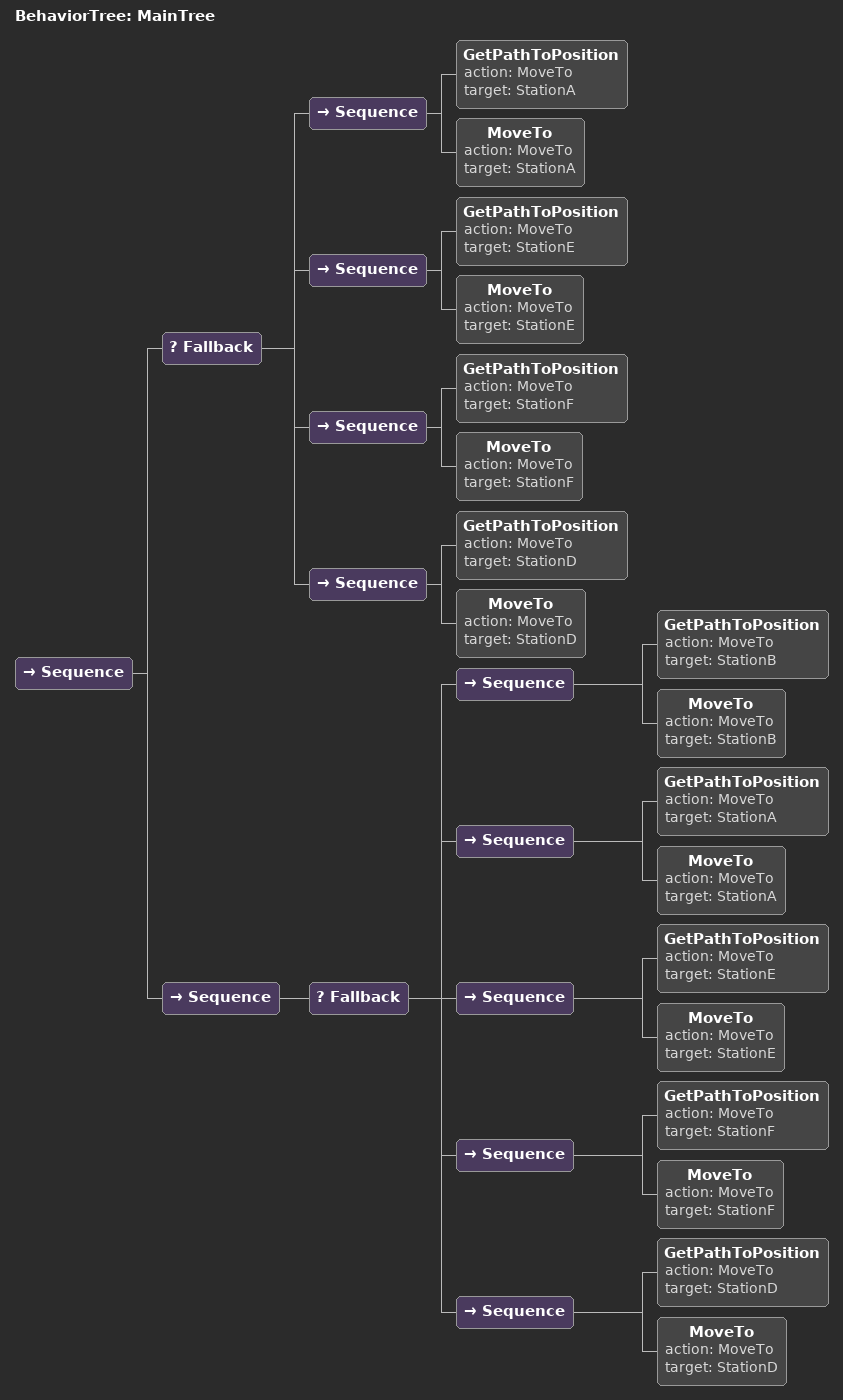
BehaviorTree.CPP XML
<root main_tree_to_execute="MainTree">
    <BehaviorTree ID="MainTree">
        <Sequence>
            <!-- StationA, StationE, StationF, StationD in order -->
            <Fallback>
                <Sequence>
                    <GetPathToPosition action="MoveTo" target="StationA" />
                    <MoveTo action="MoveTo" target="StationA" />
                </Sequence>
                <Sequence>
                    <GetPathToPosition action="MoveTo" target="StationE" />
                    <MoveTo action="MoveTo" target="StationE" />
                </Sequence>
                <Sequence>
                    <GetPathToPosition action="MoveTo" target="StationF" />
                    <MoveTo action="MoveTo" target="StationF" />
                </Sequence>
                <Sequence>
                    <GetPathToPosition action="MoveTo" target="StationD" />
                    <MoveTo action="MoveTo" target="StationD" />
                </Sequence>
            </Fallback>
            <Sequence>
                <Fallback>
                    <Sequence>
                        <GetPathToPosition action="MoveTo" target="StationB" />
                        <MoveTo action="MoveTo" target="StationB" />
                    </Sequence>
                    <Sequence>
                        <GetPathToPosition action="MoveTo" target="StationA" />
                        <MoveTo action="MoveTo" target="StationA" />
                    </Sequence>
                    <Sequence>
                        <GetPathToPosition action="MoveTo" target="StationE" />
                        <MoveTo action="MoveTo" target="StationE" />
                    </Sequence>
                    <Sequence>
                        <GetPathToPosition action="MoveTo" target="StationF" />
                        <MoveTo action="MoveTo" target="StationF" />
                    </Sequence>
                    <Sequence>
                        <GetPathToPosition action="MoveTo" target="StationD" />
                        <MoveTo action="MoveTo" target="StationD" />
                    </Sequence>
                </Fallback>
            </Sequence>
        </Sequence>
    </BehaviorTree>
</root>
